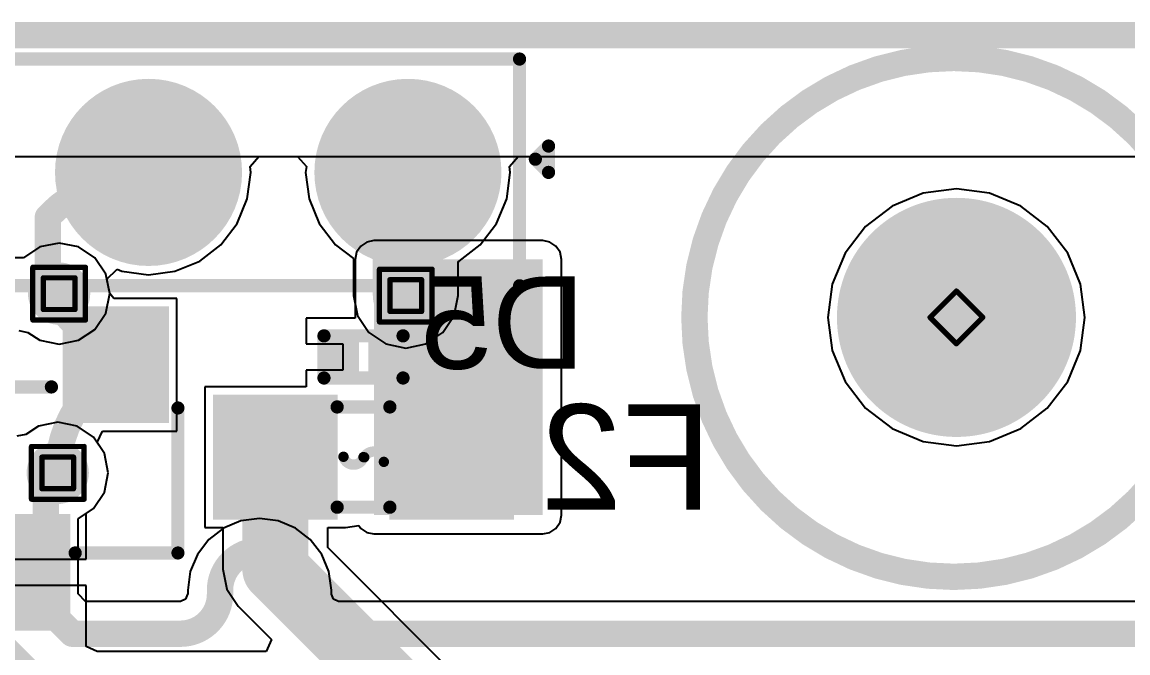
# Model space of a CAD drawing. Header units: inches. Extents: x -8 to 208, y -3 to 109.
# Drawn here: x 45.33 to 55.98, y 56.53 to 62.61 of the extents above; entities that cross this region are included whole.
import ezdxf

# ---------------------------------------------------------------- set-up
doc = ezdxf.new("R2010")
doc.units = ezdxf.units.IN
for name, color, linetype in [('BottomLayer', 5, 'Continuous'), ('BottomOverlay', 54, 'Continuous'), ('BottomPaste', 16, 'Continuous'), ('BottomSolder', 6, 'Continuous'), ('DrillDrawing', 1, 'Continuous'), ('Mechanical1', 6, 'Continuous'), ('Mechanical2', 216, 'Continuous'), ('MultiLayer', 9, 'Continuous'), ('PadHoleLayer', 156, 'Continuous'), ('TopLayer', 1, 'Continuous'), ('TopOverlay', 2, 'Continuous'), ('TopPaste', 8, 'Continuous'), ('TopSolder', 216, 'Continuous'), ('ViaHoleLayer', 16, 'Continuous')]:
    doc.layers.add(name, color=color, linetype=linetype)
doc.styles.add('Arial', font='', dxfattribs={"height": 0.2})
doc.styles.get('Arial').set_extended_font_data('Arial')

# ---------------------------------------------------------------- blocks, each defined once
blk = doc.blocks.new('P____4_P___84')
at = {"layer": 'TopLayer'}
h = blk.add_hatch(color=1, dxfattribs=at)
edge = h.paths.add_edge_path()
edge.add_arc((-3.75, 0), 0.8, 0, 360)
h = blk.add_hatch(color=1, dxfattribs=at)
edge = h.paths.add_edge_path()
edge.add_arc((-1.25, 0), 0.8, 0, 360)
h = blk.add_hatch(color=1, dxfattribs=at)
edge = h.paths.add_edge_path()
edge.add_arc((1.25, 0), 0.8, 0, 360)
h = blk.add_hatch(color=1, dxfattribs=at)
edge = h.paths.add_edge_path()
edge.add_arc((3.75, 0), 0.8, 0, 360)
at = {"layer": 'TopPaste'}
h = blk.add_hatch(color=8, dxfattribs=at)
edge = h.paths.add_edge_path()
edge.add_arc((-3.75, 0), 0.8, 0, 360)
h = blk.add_hatch(color=8, dxfattribs=at)
edge = h.paths.add_edge_path()
edge.add_arc((-1.25, 0), 0.8, 0, 360)
h = blk.add_hatch(color=8, dxfattribs=at)
edge = h.paths.add_edge_path()
edge.add_arc((1.25, 0), 0.8, 0, 360)
h = blk.add_hatch(color=8, dxfattribs=at)
edge = h.paths.add_edge_path()
edge.add_arc((3.75, 0), 0.8, 0, 360)
at = {"layer": 'TopSolder'}
h = blk.add_hatch(color=216, dxfattribs=at)
edge = h.paths.add_edge_path()
edge.add_arc((-3.75, 0), 0.9016, 0, 360)
h = blk.add_hatch(color=216, dxfattribs=at)
edge = h.paths.add_edge_path()
edge.add_arc((-1.25, 0), 0.9016, 0, 360)
h = blk.add_hatch(color=216, dxfattribs=at)
edge = h.paths.add_edge_path()
edge.add_arc((1.25, 0), 0.9016, 0, 360)
h = blk.add_hatch(color=216, dxfattribs=at)
edge = h.paths.add_edge_path()
edge.add_arc((3.75, 0), 0.9016, 0, 360)
at = {"layer": 'TopOverlay'}
for points in [[(4.826, 1.0922, 0.127, 0.127, 0), (-4.826, 1.0922, 0.127, 0.127, 0)], [(-4.826, 1.0922, 0.127, 0.127, 0), (-4.826, -1.0922, 0.127, 0.127, 0)], [(4.826, 1.0922, 0.127, 0.127, 0), (4.826, -1.0922, 0.127, 0.127, 0)], [(-4.9784, -0.127, 0.127, 0.127, 0), (-5.1054, 0, 0.127, 0.127, 0)], [(-5.1054, 0, 0.127, 0.127, 0), (-5.1054, -0.254, 0.127, 0.127, 0)], [(-4.9784, -0.127, 0.127, 0.127, 0), (-5.1054, -0.254, 0.127, 0.127, 0)], [(4.826, -1.0922, 0.127, 0.127, 0), (-4.826, -1.0922, 0.127, 0.127, 0)]]:
    blk.add_lwpolyline(points, format="xyseb", dxfattribs=at)
for points in [[(-4.85775, 1.0922, 0.0635, 0.0635, 1), (-4.79425, 1.0922, 0.0635, 0.0635, 1)], [(-4.85775, 1.0922, 0.0635, 0.0635, 1), (-4.79425, 1.0922, 0.0635, 0.0635, 1)], [(4.79425, 1.0922, 0.0635, 0.0635, 1), (4.85775, 1.0922, 0.0635, 0.0635, 1)], [(4.79425, 1.0922, 0.0635, 0.0635, 1), (4.85775, 1.0922, 0.0635, 0.0635, 1)], [(-5.13715, 0, 0.0635, 0.0635, 1), (-5.07365, 0, 0.0635, 0.0635, 1)], [(-5.13715, 0, 0.0635, 0.0635, 1), (-5.07365, 0, 0.0635, 0.0635, 1)], [(-5.01015, -0.127, 0.0635, 0.0635, 1), (-4.94665, -0.127, 0.0635, 0.0635, 1)], [(-5.01015, -0.127, 0.0635, 0.0635, 1), (-4.94665, -0.127, 0.0635, 0.0635, 1)], [(-5.13715, -0.254, 0.0635, 0.0635, 1), (-5.07365, -0.254, 0.0635, 0.0635, 1)], [(-5.13715, -0.254, 0.0635, 0.0635, 1), (-5.07365, -0.254, 0.0635, 0.0635, 1)], [(-4.85775, -1.0922, 0.0635, 0.0635, 1), (-4.79425, -1.0922, 0.0635, 0.0635, 1)], [(-4.85775, -1.0922, 0.0635, 0.0635, 1), (-4.79425, -1.0922, 0.0635, 0.0635, 1)], [(4.79425, -1.0922, 0.0635, 0.0635, 1), (4.85775, -1.0922, 0.0635, 0.0635, 1)], [(4.79425, -1.0922, 0.0635, 0.0635, 1), (4.85775, -1.0922, 0.0635, 0.0635, 1)]]:
    blk.add_lwpolyline(points, format="xyseb", close=True, dxfattribs=at)
blk = doc.blocks.new('F____0603_B_97')
at = {"layer": 'BottomLayer'}
for points in [[(-0.35, -0.5), (-1.35, -0.5), (-1.35, 0.5), (-0.35, 0.5)], [(1.35, -0.5), (0.35, -0.5), (0.35, 0.5), (1.35, 0.5)]]:
    blk.add_hatch(color=5, dxfattribs=at).paths.add_polyline_path(points)
at = {"layer": 'BottomPaste'}
for points in [[(-0.35, -0.5), (-1.35, -0.5), (-1.35, 0.5), (-0.35, 0.5)], [(1.35, -0.5), (0.35, -0.5), (0.35, 0.5), (1.35, 0.5)]]:
    blk.add_hatch(color=16, dxfattribs=at).paths.add_polyline_path(points)
at = {"layer": 'BottomSolder'}
for points in [[(-0.248, -0.602), (-1.452, -0.602), (-1.452, 0.602), (-0.248, 0.602)], [(1.452, -0.602), (0.248, -0.602), (0.248, 0.602), (1.452, 0.602)]]:
    blk.add_hatch(color=6, dxfattribs=at).paths.add_polyline_path(points)
at = {"layer": 'BottomOverlay'}
for points in [[(-0.254, 0.483, 0.127, 0.127, 0), (0.254, 0.483, 0.127, 0.127, 0)], [(0, 0, 0.1, 0.1, -0.770164), (-0.193, 0.003, 0.1, 0.1, 0)], [(0.007, -0.002, 0.1, 0.1, -0.784117), (0.196, -0.046, 0.1, 0.1, 0)], [(-0.254, -0.483, 0.127, 0.127, 0), (0.254, -0.483, 0.127, 0.127, 0)]]:
    blk.add_lwpolyline(points, format="xyseb", dxfattribs=at)
for points in [[(-0.286, 0.483, 0.0635, 0.0635, 1), (-0.222, 0.483, 0.0635, 0.0635, 1)], [(0.222, 0.483, 0.0635, 0.0635, 1), (0.286, 0.483, 0.0635, 0.0635, 1)], [(-0.218, 0.003, 0.05, 0.05, 1), (-0.168, 0.003, 0.05, 0.05, 1)], [(-0.025, 0, 0.05, 0.05, 1), (0.025, 0, 0.05, 0.05, 1)], [(-0.018, -0.002, 0.05, 0.05, 1), (0.032, -0.002, 0.05, 0.05, 1)], [(0.171, -0.046, 0.05, 0.05, 1), (0.221, -0.046, 0.05, 0.05, 1)], [(-0.286, -0.483, 0.0635, 0.0635, 1), (-0.222, -0.483, 0.0635, 0.0635, 1)], [(0.222, -0.483, 0.0635, 0.0635, 1), (0.286, -0.483, 0.0635, 0.0635, 1)]]:
    blk.add_lwpolyline(points, format="xyseb", close=True, dxfattribs=at)
blk = doc.blocks.new('S___23_B_107')
at = {"layer": 'BottomLayer'}
for points in [[(-1.36, 1.46), (-0.54, 1.46), (-0.54, 0.54), (-1.36, 0.54)], [(0.54, 1.46), (1.36, 1.46), (1.36, 0.54), (0.54, 0.54)], [(-0.41, -0.54), (0.41, -0.54), (0.41, -1.46), (-0.41, -1.46)]]:
    blk.add_hatch(color=5, dxfattribs=at).paths.add_polyline_path(points)
at = {"layer": 'BottomPaste'}
for points in [[(-1.36, 1.46), (-0.54, 1.46), (-0.54, 0.54), (-1.36, 0.54)], [(0.54, 1.46), (1.36, 1.46), (1.36, 0.54), (0.54, 0.54)], [(-0.41, -0.54), (0.41, -0.54), (0.41, -1.46), (-0.41, -1.46)]]:
    blk.add_hatch(color=16, dxfattribs=at).paths.add_polyline_path(points)
at = {"layer": 'BottomSolder'}
for points in [[(-1.462, 1.562), (-0.438, 1.562), (-0.438, 0.438), (-1.462, 0.438)], [(0.438, 1.562), (1.462, 1.562), (1.462, 0.438), (0.438, 0.438)], [(-0.512, -0.438), (0.512, -0.438), (0.512, -1.562), (-0.512, -1.562)]]:
    blk.add_hatch(color=6, dxfattribs=at).paths.add_polyline_path(points)
at = {"layer": 'BottomOverlay'}
for points in [[(-1.676, 1.041, 0.127, 0.127, 0), (-1.676, 1.295, 0.127, 0.127, 0)], [(-1.676, 1.295, 0.127, 0.127, 0), (-1.549, 1.168, 0.127, 0.127, 0)], [(-1.676, 1.041, 0.127, 0.127, 0), (-1.549, 1.168, 0.127, 0.127, 0)], [(-0.33, 0.787, 0.127, 0.127, 0), (0.33, 0.787, 0.127, 0.127, 0)], [(-1.549, -0.813, 0.127, 0.127, 0), (-1.549, 0.584, 0.127, 0.127, 0)], [(1.549, -0.813, 0.127, 0.127, 0), (1.549, 0.584, 0.127, 0.127, 0)], [(-1.549, -0.813, 0.127, 0.127, 0), (-0.559, -0.813, 0.127, 0.127, 0)], [(0.559, -0.813, 0.127, 0.127, 0), (1.549, -0.813, 0.127, 0.127, 0)]]:
    blk.add_lwpolyline(points, format="xyseb", dxfattribs=at)
for points in [[(-1.708, 1.295, 0.0635, 0.0635, 1), (-1.645, 1.295, 0.0635, 0.0635, 1)], [(-1.708, 1.295, 0.0635, 0.0635, 1), (-1.645, 1.295, 0.0635, 0.0635, 1)], [(-1.581, 1.168, 0.0635, 0.0635, 1), (-1.518, 1.168, 0.0635, 0.0635, 1)], [(-1.581, 1.168, 0.0635, 0.0635, 1), (-1.518, 1.168, 0.0635, 0.0635, 1)], [(-1.708, 1.041, 0.0635, 0.0635, 1), (-1.645, 1.041, 0.0635, 0.0635, 1)], [(-1.708, 1.041, 0.0635, 0.0635, 1), (-1.645, 1.041, 0.0635, 0.0635, 1)], [(-0.362, 0.787, 0.0635, 0.0635, 1), (-0.298, 0.787, 0.0635, 0.0635, 1)], [(0.298, 0.787, 0.0635, 0.0635, 1), (0.362, 0.787, 0.0635, 0.0635, 1)], [(-1.581, 0.584, 0.0635, 0.0635, 1), (-1.518, 0.584, 0.0635, 0.0635, 1)], [(1.518, 0.584, 0.0635, 0.0635, 1), (1.581, 0.584, 0.0635, 0.0635, 1)], [(-1.581, -0.813, 0.0635, 0.0635, 1), (-1.518, -0.813, 0.0635, 0.0635, 1)], [(-1.581, -0.813, 0.0635, 0.0635, 1), (-1.518, -0.813, 0.0635, 0.0635, 1)], [(-0.591, -0.813, 0.0635, 0.0635, 1), (-0.527, -0.813, 0.0635, 0.0635, 1)], [(0.527, -0.813, 0.0635, 0.0635, 1), (0.591, -0.813, 0.0635, 0.0635, 1)], [(1.518, -0.813, 0.0635, 0.0635, 1), (1.581, -0.813, 0.0635, 0.0635, 1)], [(1.518, -0.813, 0.0635, 0.0635, 1), (1.581, -0.813, 0.0635, 0.0635, 1)]]:
    blk.add_lwpolyline(points, format="xyseb", close=True, dxfattribs=at)
blk = doc.blocks.new('DSN0603_2_B_108')
at = {"layer": 'BottomLayer'}
for points in [[(-0.3, 0.12), (-0.1, 0.12), (-0.1, -0.12), (-0.3, -0.12)], [(0.1, 0.12), (0.3, 0.12), (0.3, -0.12), (0.1, -0.12)]]:
    blk.add_hatch(color=5, dxfattribs=at).paths.add_polyline_path(points)
at = {"layer": 'BottomPaste'}
for points in [[(-0.3, 0.12), (-0.1, 0.12), (-0.1, -0.12), (-0.3, -0.12)], [(0.1, 0.12), (0.3, 0.12), (0.3, -0.12), (0.1, -0.12)]]:
    blk.add_hatch(color=16, dxfattribs=at).paths.add_polyline_path(points)
at = {"layer": 'BottomSolder'}
for points in [[(-0.355, 0.175), (-0.045, 0.175), (-0.045, -0.175), (-0.355, -0.175)], [(0.045, 0.175), (0.355, 0.175), (0.355, -0.175), (0.045, -0.175)]]:
    blk.add_hatch(color=6, dxfattribs=at).paths.add_polyline_path(points)
at = {"layer": 'BottomOverlay'}
for points in [[(-0.381, 0.203, 0.127, 0.127, 0), (0.381, 0.203, 0.127, 0.127, 0)], [(-0.381, -0.203, 0.127, 0.127, 0), (-0.381, 0.203, 0.127, 0.127, 0)], [(0.381, -0.203, 0.127, 0.127, 0), (0.381, 0.203, 0.127, 0.127, 0)], [(-0.381, -0.203, 0.127, 0.127, 0), (0.381, -0.203, 0.127, 0.127, 0)]]:
    blk.add_lwpolyline(points, format="xyseb", dxfattribs=at)
for points in [[(-0.413, 0.203, 0.0635, 0.0635, 1), (-0.349, 0.203, 0.0635, 0.0635, 1)], [(-0.413, 0.203, 0.0635, 0.0635, 1), (-0.349, 0.203, 0.0635, 0.0635, 1)], [(0.349, 0.203, 0.0635, 0.0635, 1), (0.413, 0.203, 0.0635, 0.0635, 1)], [(0.349, 0.203, 0.0635, 0.0635, 1), (0.413, 0.203, 0.0635, 0.0635, 1)], [(-0.413, -0.203, 0.0635, 0.0635, 1), (-0.349, -0.203, 0.0635, 0.0635, 1)], [(-0.413, -0.203, 0.0635, 0.0635, 1), (-0.349, -0.203, 0.0635, 0.0635, 1)], [(0.349, -0.203, 0.0635, 0.0635, 1), (0.413, -0.203, 0.0635, 0.0635, 1)], [(0.349, -0.203, 0.0635, 0.0635, 1), (0.413, -0.203, 0.0635, 0.0635, 1)]]:
    blk.add_lwpolyline(points, format="xyseb", close=True, dxfattribs=at)

msp = doc.modelspace()

# ---------------------------------------------------------------- hatches: boundary and pattern name
at = {"layer": 'BottomLayer'}
h = msp.add_hatch(color=5, dxfattribs=at)
edge = h.paths.add_edge_path()
edge.add_arc((54.331, 59.766), 1.05, 0, 360)
msp.add_hatch(color=5, dxfattribs=at).paths.add_polyline_path([(48.717, 57.861), (50.343, 57.861), (50.343, 60.325), (48.717, 60.325)])
h = msp.add_hatch(color=5, dxfattribs=at)
edge = h.paths.add_edge_path()
edge.add_arc((45.682, 59.995), 0.3, 0, 360)
h = msp.add_hatch(color=5, dxfattribs=at)
edge = h.paths.add_edge_path()
edge.add_arc((49.023, 59.976), 0.3, 0, 360)
h = msp.add_hatch(color=5, dxfattribs=at)
edge = h.paths.add_edge_path()
edge.add_arc((45.669, 58.268), 0.3, 0, 360)
at = {"layer": 'BottomSolder'}
h = msp.add_hatch(color=6, dxfattribs=at)
edge = h.paths.add_edge_path()
edge.add_arc((54.331, 59.766), 1.152, 0, 360)
at = {"layer": 'MultiLayer'}
h = msp.add_hatch(color=9, dxfattribs=at)
edge = h.paths.add_edge_path()
edge.add_arc((54.331, 59.766), 1.05, 0, 360)
at = {"layer": 'PadHoleLayer'}
h = msp.add_hatch(color=156, dxfattribs=at)
edge = h.paths.add_edge_path()
edge.add_arc((54.331, 59.766), 1.05, 0, 360)
at = {"layer": 'TopLayer'}
h = msp.add_hatch(color=1, dxfattribs=at)
edge = h.paths.add_edge_path()
edge.add_arc((54.331, 59.766), 1.05, 0, 360)
h = msp.add_hatch(color=1, dxfattribs=at)
edge = h.paths.add_edge_path()
edge.add_arc((45.682, 59.995), 0.3, 0, 360)
h = msp.add_hatch(color=1, dxfattribs=at)
edge = h.paths.add_edge_path()
edge.add_arc((49.023, 59.976), 0.3, 0, 360)
h = msp.add_hatch(color=1, dxfattribs=at)
edge = h.paths.add_edge_path()
edge.add_arc((45.669, 58.268), 0.3, 0, 360)
at = {"layer": 'TopSolder'}
h = msp.add_hatch(color=216, dxfattribs=at)
edge = h.paths.add_edge_path()
edge.add_arc((54.331, 59.766), 1.152, 0, 360)
at = {"layer": 'ViaHoleLayer'}
h = msp.add_hatch(color=16, dxfattribs=at)
edge = h.paths.add_edge_path()
edge.add_arc((45.682, 59.995), 0.15, 0, 360)
h = msp.add_hatch(color=16, dxfattribs=at)
edge = h.paths.add_edge_path()
edge.add_arc((49.023, 59.976), 0.15, 0, 360)
h = msp.add_hatch(color=16, dxfattribs=at)
edge = h.paths.add_edge_path()
edge.add_arc((45.669, 58.268), 0.15, 0, 360)

# ---------------------------------------------------------------- linework, layer by layer
at = {"layer": 'BottomLayer'}
for p, q in [((31.826, 61.316), (60.858, 61.316)), ((54.331, 61.005), (54.01, 60.962)), ((54.651, 60.962), (54.331, 61.005)), ((54.01, 60.962), (53.711, 60.839)), ((54.95, 60.839), (54.651, 60.962)), ((53.711, 60.839), (53.455, 60.642)), ((55.206, 60.642), (54.95, 60.839)), ((53.455, 60.642), (53.258, 60.385)), ((55.403, 60.385), (55.206, 60.642)), ((45.496, 60.445), (45.338, 60.339)), ((45.682, 60.482), (45.496, 60.445)), ((45.869, 60.445), (45.682, 60.482)), ((46.027, 60.339), (45.869, 60.445)), ((48.589, 60.453), (48.55, 60.394)), ((48.648, 60.492), (48.589, 60.453)), ((48.717, 60.506), (48.648, 60.492)), ((50.343, 60.506), (48.717, 60.506)), ((50.412, 60.492), (50.343, 60.506)), ((50.471, 60.453), (50.412, 60.492)), ((50.51, 60.394), (50.471, 60.453)), ((45.338, 60.339), (45.249, 60.339)), ((46.133, 60.181), (46.027, 60.339)), ((48.55, 60.394), (48.536, 60.325)), ((48.536, 60.325), (48.536, 59.759)), ((50.524, 60.325), (50.51, 60.394)), ((50.524, 57.861), (50.524, 60.325)), ((53.258, 60.385), (53.134, 60.087)), ((55.527, 60.087), (55.403, 60.385)), ((46.17, 59.995), (46.133, 60.181)), ((53.134, 60.087), (53.092, 59.766)), ((55.569, 59.766), (55.527, 60.087)), ((46.209, 59.947), (46.17, 59.995)), ((46.816, 59.947), (46.209, 59.947)), ((46.816, 58.671), (46.816, 59.947)), ((48.536, 59.759), (48.062, 59.759)), ((48.062, 59.759), (48.062, 59.512)), ((53.092, 59.766), (53.134, 59.446)), ((55.527, 59.446), (55.569, 59.766)), ((48.062, 59.512), (48.416, 59.512)), ((48.416, 59.512), (48.416, 59.258)), ((53.134, 59.446), (53.258, 59.147)), ((55.403, 59.147), (55.527, 59.446)), ((48.416, 59.258), (48.062, 59.258)), ((48.062, 59.258), (48.062, 59.098)), ((48.062, 59.098), (47.088, 59.098)), ((47.088, 59.098), (47.088, 57.742)), ((53.258, 59.147), (53.455, 58.891)), ((55.206, 58.891), (55.403, 59.147)), ((53.455, 58.891), (53.711, 58.694)), ((54.95, 58.694), (55.206, 58.891)), ((46.049, 58.559), (46.101, 58.671)), ((46.101, 58.671), (46.816, 58.671)), ((53.711, 58.694), (54.01, 58.57)), ((54.651, 58.57), (54.95, 58.694)), ((46.119, 58.454), (46.049, 58.559)), ((54.01, 58.57), (54.331, 58.528)), ((54.331, 58.528), (54.651, 58.57)), ((46.156, 58.268), (46.119, 58.454)), ((46.119, 58.081), (46.156, 58.268)), ((46.014, 57.923), (46.119, 58.081)), ((45.942, 57.875), (46.014, 57.923)), ((45.942, 57.436), (45.942, 57.875)), ((50.471, 57.733), (50.51, 57.792)), ((50.51, 57.792), (50.524, 57.861)), ((47.088, 57.742), (47.261, 57.742)), ((47.261, 57.742), (47.261, 57.34)), ((48.271, 57.549), (48.271, 57.742)), ((48.271, 57.742), (48.443, 57.742)), ((48.443, 57.742), (48.57, 57.761)), ((48.443, 57.742), (48.443, 57.742)), ((48.57, 57.761), (48.589, 57.733)), ((48.589, 57.733), (48.648, 57.694)), ((48.648, 57.694), (48.717, 57.68)), ((48.717, 57.68), (50.343, 57.68)), ((50.343, 57.68), (50.412, 57.694)), ((50.412, 57.694), (50.471, 57.733)), ((55.099, 50.721), (48.271, 57.549)), ((44.614, 57.436), (45.942, 57.436)), ((47.261, 57.34), (47.299, 57.146)), ((45.942, 57.182), (44.614, 57.182)), ((45.942, 56.673), (45.942, 57.182)), ((47.299, 57.146), (47.409, 56.983)), ((47.409, 56.983), (47.728, 56.663)), ((45.942, 56.595), (45.942, 56.673)), ((46.049, 56.546), (45.942, 56.595)), ((47.728, 56.663), (47.679, 56.546)), ((47.679, 56.546), (46.049, 56.546))]:
    msp.add_line(p, q, dxfattribs=at)
for points in [[(45.782, 59.755, 0.254, 0.254, -0.198912), (45.682, 59.995, 0.254, 0.254, 0)], [(45.782, 59.755, 0.254, 0.254, 0), (46.228, 59.309, 0.254, 0.254, 0)], [(46.01, 59.091, 0.254, 0.254, 0), (46.228, 59.309, 0.254, 0.254, 0)], [(45.669, 58.268, 0.254, 0.254, -0.198912), (46.01, 59.091, 0.254, 0.254, 0)], [(47.766, 57.34, 0.635, 0.635, 0), (47.766, 58.42, 0.635, 0.635, 0)], [(45.557, 58.369, 0.254, 0.254, 0), (45.659, 58.268, 0.254, 0.254, 0)], [(45.659, 58.268, 0.254, 0.254, 0), (45.669, 58.268, 0.254, 0.254, 0)], [(47.766, 57.34, 0.635, 0.635, 0), (54.889, 50.216, 0.635, 0.635, 0)]]:
    msp.add_lwpolyline(points, format="xyseb", dxfattribs=at)
for points in [[(45.619, 59.995, 0.127, 0.127, 1), (45.746, 59.995, 0.127, 0.127, 1)], [(45.718, 59.755, 0.127, 0.127, 1), (45.845, 59.755, 0.127, 0.127, 1)], [(45.718, 59.755, 0.127, 0.127, 1), (45.845, 59.755, 0.127, 0.127, 1)], [(46.164, 59.309, 0.127, 0.127, 1), (46.291, 59.309, 0.127, 0.127, 1)], [(46.164, 59.309, 0.127, 0.127, 1), (46.291, 59.309, 0.127, 0.127, 1)], [(45.947, 59.091, 0.127, 0.127, 1), (46.074, 59.091, 0.127, 0.127, 1)], [(45.947, 59.091, 0.127, 0.127, 1), (46.074, 59.091, 0.127, 0.127, 1)], [(47.607, 58.42, 0.318, 0.318, 1), (47.924, 58.42, 0.318, 0.318, 1)], [(45.494, 58.369, 0.127, 0.127, 1), (45.621, 58.369, 0.127, 0.127, 1)], [(45.595, 58.268, 0.127, 0.127, 1), (45.722, 58.268, 0.127, 0.127, 1)], [(45.595, 58.268, 0.127, 0.127, 1), (45.722, 58.268, 0.127, 0.127, 1)], [(45.606, 58.268, 0.127, 0.127, 1), (45.733, 58.268, 0.127, 0.127, 1)], [(45.606, 58.268, 0.127, 0.127, 1), (45.733, 58.268, 0.127, 0.127, 1)], [(47.607, 57.34, 0.318, 0.318, 1), (47.924, 57.34, 0.318, 0.318, 1)], [(47.607, 57.34, 0.318, 0.318, 1), (47.924, 57.34, 0.318, 0.318, 1)]]:
    msp.add_lwpolyline(points, format="xyseb", close=True, dxfattribs=at)
at = {"layer": 'DrillDrawing'}
for points in [[(45.428, 60.249, 0.0508, 0.0508, 0), (45.936, 60.249, 0.0508, 0.0508, 0)], [(45.428, 59.741, 0.0508, 0.0508, 0), (45.428, 60.249, 0.0508, 0.0508, 0)], [(45.936, 59.741, 0.0508, 0.0508, 0), (45.936, 60.249, 0.0508, 0.0508, 0)], [(48.769, 60.23, 0.0508, 0.0508, 0), (49.277, 60.23, 0.0508, 0.0508, 0)], [(48.769, 59.722, 0.0508, 0.0508, 0), (48.769, 60.23, 0.0508, 0.0508, 0)], [(49.277, 59.722, 0.0508, 0.0508, 0), (49.277, 60.23, 0.0508, 0.0508, 0)], [(45.53, 60.147, 0.0508, 0.0508, 0), (45.835, 60.147, 0.0508, 0.0508, 0)], [(45.53, 59.842, 0.0508, 0.0508, 0), (45.53, 60.147, 0.0508, 0.0508, 0)], [(45.835, 59.842, 0.0508, 0.0508, 0), (45.835, 60.147, 0.0508, 0.0508, 0)], [(48.871, 60.129, 0.0508, 0.0508, 0), (49.176, 60.129, 0.0508, 0.0508, 0)], [(48.871, 59.824, 0.0508, 0.0508, 0), (48.871, 60.129, 0.0508, 0.0508, 0)], [(49.176, 59.824, 0.0508, 0.0508, 0), (49.176, 60.129, 0.0508, 0.0508, 0)], [(54.077, 59.766, 0.0508, 0.0508, 0), (54.331, 60.02, 0.0508, 0.0508, 0)], [(54.331, 60.02, 0.0508, 0.0508, 0), (54.585, 59.766, 0.0508, 0.0508, 0)], [(45.53, 59.842, 0.0508, 0.0508, 0), (45.835, 59.842, 0.0508, 0.0508, 0)], [(48.871, 59.824, 0.0508, 0.0508, 0), (49.176, 59.824, 0.0508, 0.0508, 0)], [(54.077, 59.766, 0.0508, 0.0508, 0), (54.331, 59.512, 0.0508, 0.0508, 0)], [(54.331, 59.512, 0.0508, 0.0508, 0), (54.585, 59.766, 0.0508, 0.0508, 0)], [(45.428, 59.741, 0.0508, 0.0508, 0), (45.936, 59.741, 0.0508, 0.0508, 0)], [(48.769, 59.722, 0.0508, 0.0508, 0), (49.277, 59.722, 0.0508, 0.0508, 0)], [(45.415, 58.522, 0.0508, 0.0508, 0), (45.923, 58.522, 0.0508, 0.0508, 0)], [(45.415, 58.014, 0.0508, 0.0508, 0), (45.415, 58.522, 0.0508, 0.0508, 0)], [(45.923, 58.014, 0.0508, 0.0508, 0), (45.923, 58.522, 0.0508, 0.0508, 0)], [(45.517, 58.42, 0.0508, 0.0508, 0), (45.822, 58.42, 0.0508, 0.0508, 0)], [(45.517, 58.115, 0.0508, 0.0508, 0), (45.517, 58.42, 0.0508, 0.0508, 0)], [(45.822, 58.115, 0.0508, 0.0508, 0), (45.822, 58.42, 0.0508, 0.0508, 0)], [(45.517, 58.115, 0.0508, 0.0508, 0), (45.822, 58.115, 0.0508, 0.0508, 0)], [(45.415, 58.014, 0.0508, 0.0508, 0), (45.923, 58.014, 0.0508, 0.0508, 0)]]:
    msp.add_lwpolyline(points, format="xyseb", dxfattribs=at)
for points in [[(45.416, 60.249, 0.0254, 0.0254, 1), (45.441, 60.249, 0.0254, 0.0254, 1)], [(45.416, 60.249, 0.0254, 0.0254, 1), (45.441, 60.249, 0.0254, 0.0254, 1)], [(45.924, 60.249, 0.0254, 0.0254, 1), (45.949, 60.249, 0.0254, 0.0254, 1)], [(45.924, 60.249, 0.0254, 0.0254, 1), (45.949, 60.249, 0.0254, 0.0254, 1)], [(48.757, 60.23, 0.0254, 0.0254, 1), (48.782, 60.23, 0.0254, 0.0254, 1)], [(48.757, 60.23, 0.0254, 0.0254, 1), (48.782, 60.23, 0.0254, 0.0254, 1)], [(49.265, 60.23, 0.0254, 0.0254, 1), (49.29, 60.23, 0.0254, 0.0254, 1)], [(49.265, 60.23, 0.0254, 0.0254, 1), (49.29, 60.23, 0.0254, 0.0254, 1)], [(45.517, 60.147, 0.0254, 0.0254, 1), (45.543, 60.147, 0.0254, 0.0254, 1)], [(45.517, 60.147, 0.0254, 0.0254, 1), (45.543, 60.147, 0.0254, 0.0254, 1)], [(45.822, 60.147, 0.0254, 0.0254, 1), (45.848, 60.147, 0.0254, 0.0254, 1)], [(45.822, 60.147, 0.0254, 0.0254, 1), (45.848, 60.147, 0.0254, 0.0254, 1)], [(48.858, 60.129, 0.0254, 0.0254, 1), (48.884, 60.129, 0.0254, 0.0254, 1)], [(48.858, 60.129, 0.0254, 0.0254, 1), (48.884, 60.129, 0.0254, 0.0254, 1)], [(49.163, 60.129, 0.0254, 0.0254, 1), (49.189, 60.129, 0.0254, 0.0254, 1)], [(49.163, 60.129, 0.0254, 0.0254, 1), (49.189, 60.129, 0.0254, 0.0254, 1)], [(54.318, 60.02, 0.0254, 0.0254, 1), (54.343, 60.02, 0.0254, 0.0254, 1)], [(54.318, 60.02, 0.0254, 0.0254, 1), (54.343, 60.02, 0.0254, 0.0254, 1)], [(45.517, 59.842, 0.0254, 0.0254, 1), (45.543, 59.842, 0.0254, 0.0254, 1)], [(45.517, 59.842, 0.0254, 0.0254, 1), (45.543, 59.842, 0.0254, 0.0254, 1)], [(45.822, 59.842, 0.0254, 0.0254, 1), (45.848, 59.842, 0.0254, 0.0254, 1)], [(45.822, 59.842, 0.0254, 0.0254, 1), (45.848, 59.842, 0.0254, 0.0254, 1)], [(48.858, 59.824, 0.0254, 0.0254, 1), (48.884, 59.824, 0.0254, 0.0254, 1)], [(48.858, 59.824, 0.0254, 0.0254, 1), (48.884, 59.824, 0.0254, 0.0254, 1)], [(49.163, 59.824, 0.0254, 0.0254, 1), (49.189, 59.824, 0.0254, 0.0254, 1)], [(49.163, 59.824, 0.0254, 0.0254, 1), (49.189, 59.824, 0.0254, 0.0254, 1)], [(54.064, 59.766, 0.0254, 0.0254, 1), (54.089, 59.766, 0.0254, 0.0254, 1)], [(54.064, 59.766, 0.0254, 0.0254, 1), (54.089, 59.766, 0.0254, 0.0254, 1)], [(54.572, 59.766, 0.0254, 0.0254, 1), (54.597, 59.766, 0.0254, 0.0254, 1)], [(54.572, 59.766, 0.0254, 0.0254, 1), (54.597, 59.766, 0.0254, 0.0254, 1)], [(45.416, 59.741, 0.0254, 0.0254, 1), (45.441, 59.741, 0.0254, 0.0254, 1)], [(45.416, 59.741, 0.0254, 0.0254, 1), (45.441, 59.741, 0.0254, 0.0254, 1)], [(45.924, 59.741, 0.0254, 0.0254, 1), (45.949, 59.741, 0.0254, 0.0254, 1)], [(45.924, 59.741, 0.0254, 0.0254, 1), (45.949, 59.741, 0.0254, 0.0254, 1)], [(48.757, 59.722, 0.0254, 0.0254, 1), (48.782, 59.722, 0.0254, 0.0254, 1)], [(48.757, 59.722, 0.0254, 0.0254, 1), (48.782, 59.722, 0.0254, 0.0254, 1)], [(49.265, 59.722, 0.0254, 0.0254, 1), (49.29, 59.722, 0.0254, 0.0254, 1)], [(49.265, 59.722, 0.0254, 0.0254, 1), (49.29, 59.722, 0.0254, 0.0254, 1)], [(54.318, 59.512, 0.0254, 0.0254, 1), (54.343, 59.512, 0.0254, 0.0254, 1)], [(54.318, 59.512, 0.0254, 0.0254, 1), (54.343, 59.512, 0.0254, 0.0254, 1)], [(45.403, 58.522, 0.0254, 0.0254, 1), (45.428, 58.522, 0.0254, 0.0254, 1)], [(45.403, 58.522, 0.0254, 0.0254, 1), (45.428, 58.522, 0.0254, 0.0254, 1)], [(45.91, 58.522, 0.0254, 0.0254, 1), (45.936, 58.522, 0.0254, 0.0254, 1)], [(45.91, 58.522, 0.0254, 0.0254, 1), (45.936, 58.522, 0.0254, 0.0254, 1)], [(45.504, 58.42, 0.0254, 0.0254, 1), (45.529, 58.42, 0.0254, 0.0254, 1)], [(45.504, 58.42, 0.0254, 0.0254, 1), (45.529, 58.42, 0.0254, 0.0254, 1)], [(45.809, 58.42, 0.0254, 0.0254, 1), (45.834, 58.42, 0.0254, 0.0254, 1)], [(45.809, 58.42, 0.0254, 0.0254, 1), (45.834, 58.42, 0.0254, 0.0254, 1)], [(45.504, 58.115, 0.0254, 0.0254, 1), (45.529, 58.115, 0.0254, 0.0254, 1)], [(45.504, 58.115, 0.0254, 0.0254, 1), (45.529, 58.115, 0.0254, 0.0254, 1)], [(45.809, 58.115, 0.0254, 0.0254, 1), (45.834, 58.115, 0.0254, 0.0254, 1)], [(45.809, 58.115, 0.0254, 0.0254, 1), (45.834, 58.115, 0.0254, 0.0254, 1)], [(45.403, 58.014, 0.0254, 0.0254, 1), (45.428, 58.014, 0.0254, 0.0254, 1)], [(45.403, 58.014, 0.0254, 0.0254, 1), (45.428, 58.014, 0.0254, 0.0254, 1)], [(45.91, 58.014, 0.0254, 0.0254, 1), (45.936, 58.014, 0.0254, 0.0254, 1)], [(45.91, 58.014, 0.0254, 0.0254, 1), (45.936, 58.014, 0.0254, 0.0254, 1)]]:
    msp.add_lwpolyline(points, format="xyseb", close=True, dxfattribs=at)
at = {"layer": 'Mechanical1'}
for points in [[(56.805, 59.766, 0.254, 0.254, 1), (51.805, 59.766, 0.254, 0.254, 1)], [(51.742, 59.766, 0.127, 0.127, 1), (51.869, 59.766, 0.127, 0.127, 1)]]:
    msp.add_lwpolyline(points, format="xyseb", close=True, dxfattribs=at)
at = {"layer": 'Mechanical2'}
msp.add_lwpolyline([(0, 62.484, 0.254, 0.254, 0), (87.732, 62.484, 0.254, 0.254, 0)], format="xyseb", dxfattribs=at)
at = {"layer": 'TopLayer'}
for p, q in [((47.522, 61.22), (47.606, 61.316)), ((47.606, 61.316), (47.981, 61.316)), ((47.981, 61.316), (48.065, 61.22)), ((50.022, 61.22), (50.106, 61.316)), ((50.106, 61.316), (60.649, 61.316)), ((47.53, 61.163), (47.522, 61.22)), ((48.065, 61.22), (48.057, 61.163)), ((50.03, 61.163), (50.022, 61.22)), ((47.496, 60.908), (47.53, 61.163)), ((48.057, 61.163), (48.091, 60.908)), ((49.996, 60.908), (50.03, 61.163)), ((54.331, 61.005), (54.01, 60.962)), ((54.651, 60.962), (54.331, 61.005)), ((47.398, 60.67), (47.496, 60.908)), ((48.091, 60.908), (48.189, 60.67)), ((49.898, 60.67), (49.996, 60.908)), ((54.01, 60.962), (53.711, 60.839)), ((54.95, 60.839), (54.651, 60.962)), ((53.711, 60.839), (53.455, 60.642)), ((55.206, 60.642), (54.95, 60.839)), ((47.241, 60.466), (47.398, 60.67)), ((48.189, 60.67), (48.346, 60.466)), ((49.741, 60.466), (49.898, 60.67)), ((53.455, 60.642), (53.258, 60.385)), ((55.403, 60.385), (55.206, 60.642)), ((47.037, 60.309), (47.241, 60.466)), ((48.346, 60.466), (48.518, 60.334)), ((49.537, 60.309), (49.741, 60.466)), ((48.518, 60.334), (48.518, 59.976)), ((53.258, 60.385), (53.134, 60.087)), ((55.527, 60.087), (55.403, 60.385)), ((46.142, 60.134), (46.238, 60.228)), ((46.238, 60.228), (46.243, 60.23)), ((46.243, 60.23), (46.288, 60.211)), ((46.799, 60.211), (47.037, 60.309)), ((49.528, 60.306), (49.537, 60.309)), ((49.528, 59.976), (49.528, 60.306)), ((46.17, 59.995), (46.142, 60.134)), ((46.288, 60.211), (46.544, 60.177)), ((46.544, 60.177), (46.799, 60.211)), ((53.134, 60.087), (53.092, 59.766)), ((55.569, 59.766), (55.527, 60.087)), ((46.133, 59.808), (46.17, 59.995)), ((48.518, 59.976), (48.557, 59.783)), ((49.49, 59.783), (49.528, 59.976)), ((46.027, 59.65), (46.133, 59.808)), ((48.557, 59.783), (48.666, 59.619)), ((49.381, 59.619), (49.49, 59.783)), ((53.092, 59.766), (53.134, 59.446)), ((55.527, 59.446), (55.569, 59.766)), ((45.294, 59.64), (45.382, 59.621)), ((45.382, 59.621), (45.496, 59.545)), ((45.869, 59.545), (46.027, 59.65)), ((48.666, 59.619), (48.83, 59.51)), ((49.217, 59.51), (49.381, 59.619)), ((45.496, 59.545), (45.682, 59.508)), ((45.682, 59.508), (45.869, 59.545)), ((48.83, 59.51), (49.023, 59.471)), ((49.023, 59.471), (49.217, 59.51)), ((53.134, 59.446), (53.258, 59.147)), ((55.403, 59.147), (55.527, 59.446)), ((53.258, 59.147), (53.455, 58.891)), ((55.206, 58.891), (55.403, 59.147)), ((53.455, 58.891), (53.711, 58.694)), ((54.95, 58.694), (55.206, 58.891)), ((45.669, 58.755), (45.483, 58.718)), ((45.856, 58.718), (45.669, 58.755)), ((45.362, 58.637), (45.275, 58.621)), ((45.483, 58.718), (45.362, 58.637)), ((46.014, 58.612), (45.856, 58.718)), ((53.711, 58.694), (54.01, 58.57)), ((54.651, 58.57), (54.95, 58.694)), ((46.119, 58.454), (46.014, 58.612)), ((54.01, 58.57), (54.331, 58.528)), ((54.331, 58.528), (54.651, 58.57)), ((46.156, 58.268), (46.119, 58.454)), ((46.119, 58.081), (46.156, 58.268)), ((46.014, 57.923), (46.119, 58.081)), ((45.866, 57.824), (46.014, 57.923)), ((45.866, 57.101), (45.866, 57.824)), ((47.435, 57.805), (47.268, 57.736)), ((47.614, 57.828), (47.435, 57.805)), ((47.793, 57.805), (47.614, 57.828)), ((47.96, 57.736), (47.793, 57.805)), ((47.268, 57.736), (47.125, 57.626)), ((48.103, 57.626), (47.96, 57.736)), ((47.125, 57.626), (47.015, 57.482)), ((48.213, 57.482), (48.103, 57.626)), ((47.015, 57.482), (46.946, 57.316)), ((48.282, 57.316), (48.213, 57.482)), ((46.946, 57.316), (46.923, 57.137)), ((48.306, 57.137), (48.282, 57.316)), ((46.923, 57.137), (46.922, 57.137)), ((46.922, 57.137), (46.922, 57.099)), ((48.306, 57.099), (48.306, 57.137)), ((48.306, 57.137), (48.306, 57.137)), ((45.938, 57.029), (45.866, 57.101)), ((46.852, 57.029), (45.938, 57.029)), ((46.901, 57.051), (46.852, 57.03)), ((46.852, 57.03), (46.852, 57.029)), ((46.921, 57.099), (46.901, 57.051)), ((46.922, 57.099), (46.921, 57.099)), ((48.307, 57.099), (48.306, 57.099)), ((48.328, 57.051), (48.307, 57.099)), ((48.376, 57.03), (48.328, 57.051)), ((48.376, 57.029), (48.376, 57.03)), ((61.09, 57.029), (48.376, 57.029))]:
    msp.add_line(p, q, dxfattribs=at)
for points in [[(49.023, 59.976, 0.635, 0.635, 0), (49.023, 61.168, 0.635, 0.635, 0)], [(46.544, 61.163, 0.254, 0.254, -0.198912), (46.237, 61.036, 0.254, 0.254, 0)], [(49.023, 61.168, 0.203, 0.203, 0), (49.044, 61.189, 0.203, 0.203, 0)], [(45.624, 60.782, 0.254, 0.254, -0.198912), (46.237, 61.036, 0.254, 0.254, 0)], [(45.573, 60.731, 0.254, 0.254, 0), (45.624, 60.782, 0.254, 0.254, 0)], [(45.573, 60.173, 0.254, 0.254, 0), (45.573, 60.731, 0.254, 0.254, 0)], [(45.621, 60.056, 0.254, 0.254, -0.198912), (45.573, 60.173, 0.254, 0.254, 0)], [(45.621, 60.056, 0.254, 0.254, 0), (45.682, 59.995, 0.254, 0.254, 0)], [(45.555, 57.992, 0.254, 0.254, -0.198912), (45.669, 58.268, 0.254, 0.254, 0)], [(45.555, 56.972, 0.254, 0.254, 0), (45.555, 57.992, 0.254, 0.254, 0)], [(47.233, 57.137, 0.254, 0.254, -1), (47.995, 57.137, 0.254, 0.254, 0)], [(47.233, 57.099, 0.254, 0.254, 0), (47.233, 57.137, 0.254, 0.254, 0)], [(47.995, 57.099, 0.254, 0.254, 0), (47.995, 57.137, 0.254, 0.254, 0)], [(47.233, 57.099, 0.254, 0.254, -0.414214), (46.852, 56.718, 0.254, 0.254, 0)], [(48.376, 56.718, 0.254, 0.254, -0.414214), (47.995, 57.099, 0.254, 0.254, 0)], [(45.555, 56.972, 0.254, 0.254, 0), (45.708, 56.819, 0.254, 0.254, 0)], [(45.708, 56.819, 0.254, 0.254, 0), (45.809, 56.718, 0.254, 0.254, 0)], [(44.996, 56.741, 0.254, 0.254, 0), (45.577, 56.159, 0.254, 0.254, 0)], [(45.809, 56.718, 0.254, 0.254, 0), (46.852, 56.718, 0.254, 0.254, 0)], [(48.376, 56.718, 0.254, 0.254, 0), (49.265, 56.718, 0.254, 0.254, 0)], [(49.265, 56.718, 0.254, 0.254, 0), (50.47, 56.718, 0.254, 0.254, 0)], [(50.47, 56.718, 0.254, 0.254, 0), (52.248, 56.718, 0.254, 0.254, 0)], [(52.248, 56.718, 0.254, 0.254, 0), (61.09, 56.718, 0.254, 0.254, 0)]]:
    msp.add_lwpolyline(points, format="xyseb", dxfattribs=at)
for points in [[(48.865, 61.168, 0.318, 0.318, 1), (49.182, 61.168, 0.318, 0.318, 1)], [(46.48, 61.163, 0.127, 0.127, 1), (46.607, 61.163, 0.127, 0.127, 1)], [(48.993, 61.189, 0.102, 0.102, 1), (49.094, 61.189, 0.102, 0.102, 1)], [(48.973, 61.168, 0.102, 0.102, 1), (49.074, 61.168, 0.102, 0.102, 1)], [(46.173, 61.036, 0.127, 0.127, 1), (46.3, 61.036, 0.127, 0.127, 1)], [(46.173, 61.036, 0.127, 0.127, 1), (46.3, 61.036, 0.127, 0.127, 1)], [(45.51, 60.731, 0.127, 0.127, 1), (45.637, 60.731, 0.127, 0.127, 1)], [(45.51, 60.731, 0.127, 0.127, 1), (45.637, 60.731, 0.127, 0.127, 1)], [(45.56, 60.782, 0.127, 0.127, 1), (45.687, 60.782, 0.127, 0.127, 1)], [(45.56, 60.782, 0.127, 0.127, 1), (45.687, 60.782, 0.127, 0.127, 1)], [(45.51, 60.173, 0.127, 0.127, 1), (45.637, 60.173, 0.127, 0.127, 1)], [(45.51, 60.173, 0.127, 0.127, 1), (45.637, 60.173, 0.127, 0.127, 1)], [(48.865, 59.976, 0.318, 0.318, 1), (49.182, 59.976, 0.318, 0.318, 1)], [(45.558, 60.056, 0.127, 0.127, 1), (45.685, 60.056, 0.127, 0.127, 1)], [(45.558, 60.056, 0.127, 0.127, 1), (45.685, 60.056, 0.127, 0.127, 1)], [(45.619, 59.995, 0.127, 0.127, 1), (45.746, 59.995, 0.127, 0.127, 1)], [(45.606, 58.268, 0.127, 0.127, 1), (45.733, 58.268, 0.127, 0.127, 1)], [(45.491, 57.992, 0.127, 0.127, 1), (45.618, 57.992, 0.127, 0.127, 1)], [(45.491, 57.992, 0.127, 0.127, 1), (45.618, 57.992, 0.127, 0.127, 1)], [(47.17, 57.137, 0.127, 0.127, 1), (47.297, 57.137, 0.127, 0.127, 1)], [(47.17, 57.137, 0.127, 0.127, 1), (47.297, 57.137, 0.127, 0.127, 1)], [(47.932, 57.137, 0.127, 0.127, 1), (48.059, 57.137, 0.127, 0.127, 1)], [(47.932, 57.137, 0.127, 0.127, 1), (48.059, 57.137, 0.127, 0.127, 1)], [(47.17, 57.099, 0.127, 0.127, 1), (47.297, 57.099, 0.127, 0.127, 1)], [(47.17, 57.099, 0.127, 0.127, 1), (47.297, 57.099, 0.127, 0.127, 1)], [(47.932, 57.099, 0.127, 0.127, 1), (48.059, 57.099, 0.127, 0.127, 1)], [(47.932, 57.099, 0.127, 0.127, 1), (48.059, 57.099, 0.127, 0.127, 1)], [(45.491, 56.972, 0.127, 0.127, 1), (45.618, 56.972, 0.127, 0.127, 1)], [(45.491, 56.972, 0.127, 0.127, 1), (45.618, 56.972, 0.127, 0.127, 1)], [(45.645, 56.819, 0.127, 0.127, 1), (45.772, 56.819, 0.127, 0.127, 1)], [(45.645, 56.819, 0.127, 0.127, 1), (45.772, 56.819, 0.127, 0.127, 1)], [(45.745, 56.718, 0.127, 0.127, 1), (45.872, 56.718, 0.127, 0.127, 1)], [(45.745, 56.718, 0.127, 0.127, 1), (45.872, 56.718, 0.127, 0.127, 1)], [(46.789, 56.718, 0.127, 0.127, 1), (46.916, 56.718, 0.127, 0.127, 1)], [(46.789, 56.718, 0.127, 0.127, 1), (46.916, 56.718, 0.127, 0.127, 1)], [(48.313, 56.718, 0.127, 0.127, 1), (48.44, 56.718, 0.127, 0.127, 1)], [(48.313, 56.718, 0.127, 0.127, 1), (48.44, 56.718, 0.127, 0.127, 1)], [(49.202, 56.718, 0.127, 0.127, 1), (49.329, 56.718, 0.127, 0.127, 1)], [(49.202, 56.718, 0.127, 0.127, 1), (49.329, 56.718, 0.127, 0.127, 1)], [(50.406, 56.718, 0.127, 0.127, 1), (50.533, 56.718, 0.127, 0.127, 1)], [(50.406, 56.718, 0.127, 0.127, 1), (50.533, 56.718, 0.127, 0.127, 1)], [(52.184, 56.718, 0.127, 0.127, 1), (52.311, 56.718, 0.127, 0.127, 1)], [(52.184, 56.718, 0.127, 0.127, 1), (52.311, 56.718, 0.127, 0.127, 1)]]:
    msp.add_lwpolyline(points, format="xyseb", close=True, dxfattribs=at)

# ---------------------------------------------------------------- block references
at = {"rotation": 180}
msp.add_blockref('P____4_P___84', (45.294, 61.163), dxfattribs=at)
for name, p in [('S___23_B_107', (45.278, 58.309)), ('DSN0603_2_B_108', (48.616, 59.385)), ('F____0603_B_97', (48.616, 58.42))]:
    msp.add_blockref(name, p)

# ---------------------------------------------------------------- texts
at = {"layer": 'BottomOverlay', "style": 'Arial', "text_generation_flag": 2}
for s, height, p in [('D5', 0.889, (50.753, 59.271)), ('F2', 1.016, (51.977, 57.912))]:
    msp.add_text(s, height=height, dxfattribs=at).set_placement(p)

doc.saveas('drawing.dxf')
